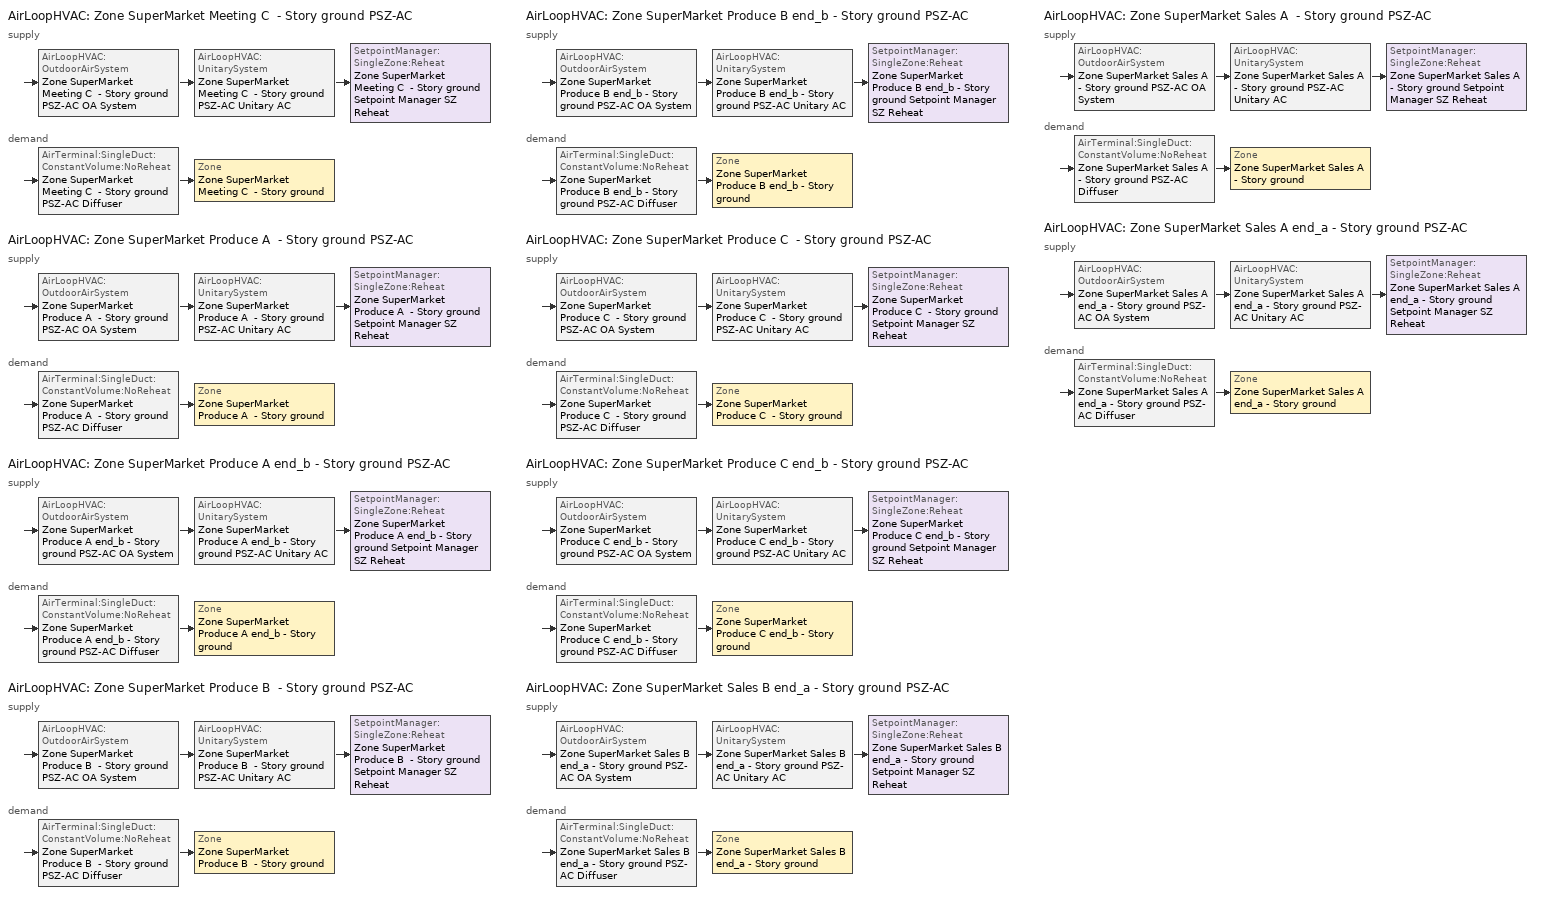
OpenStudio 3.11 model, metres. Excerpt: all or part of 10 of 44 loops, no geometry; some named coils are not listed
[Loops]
AirLoopHVAC 'Zone SuperMarket Meeting C  - Story ground PSZ-AC'
 supply: AirLoopHVAC:OutdoorAirSystem 'Zone SuperMarket Meeting C  - Story ground PSZ-AC OA System' > AirLoopHVAC:UnitarySystem 'Zone SuperMarket Meeting C  - Story ground PSZ-AC Unitary AC' > SetpointManager:SingleZone:Reheat 'Zone SuperMarket Meeting C  - Story ground Setpoint Manager SZ Reheat'
 demand: AirTerminal:SingleDuct:ConstantVolume:NoReheat 'Zone SuperMarket Meeting C  - Story ground PSZ-AC Diffuser' > Zone 'Zone SuperMarket Meeting C  - Story ground'
AirLoopHVAC 'Zone SuperMarket Produce A  - Story ground PSZ-AC'
 supply: AirLoopHVAC:OutdoorAirSystem 'Zone SuperMarket Produce A  - Story ground PSZ-AC OA System' > AirLoopHVAC:UnitarySystem 'Zone SuperMarket Produce A  - Story ground PSZ-AC Unitary AC' > SetpointManager:SingleZone:Reheat 'Zone SuperMarket Produce A  - Story ground Setpoint Manager SZ Reheat'
 demand: AirTerminal:SingleDuct:ConstantVolume:NoReheat 'Zone SuperMarket Produce A  - Story ground PSZ-AC Diffuser' > Zone 'Zone SuperMarket Produce A  - Story ground'
AirLoopHVAC 'Zone SuperMarket Produce A end_b - Story ground PSZ-AC'
 supply: AirLoopHVAC:OutdoorAirSystem 'Zone SuperMarket Produce A end_b - Story ground PSZ-AC OA System' > AirLoopHVAC:UnitarySystem 'Zone SuperMarket Produce A end_b - Story ground PSZ-AC Unitary AC' > SetpointManager:SingleZone:Reheat 'Zone SuperMarket Produce A end_b - Story ground Setpoint Manager SZ Reheat'
 demand: AirTerminal:SingleDuct:ConstantVolume:NoReheat 'Zone SuperMarket Produce A end_b - Story ground PSZ-AC Diffuser' > Zone 'Zone SuperMarket Produce A end_b - Story ground'
AirLoopHVAC 'Zone SuperMarket Produce B  - Story ground PSZ-AC'
 supply: AirLoopHVAC:OutdoorAirSystem 'Zone SuperMarket Produce B  - Story ground PSZ-AC OA System' > AirLoopHVAC:UnitarySystem 'Zone SuperMarket Produce B  - Story ground PSZ-AC Unitary AC' > SetpointManager:SingleZone:Reheat 'Zone SuperMarket Produce B  - Story ground Setpoint Manager SZ Reheat'
 demand: AirTerminal:SingleDuct:ConstantVolume:NoReheat 'Zone SuperMarket Produce B  - Story ground PSZ-AC Diffuser' > Zone 'Zone SuperMarket Produce B  - Story ground'
AirLoopHVAC 'Zone SuperMarket Produce B end_b - Story ground PSZ-AC'
 supply: AirLoopHVAC:OutdoorAirSystem 'Zone SuperMarket Produce B end_b - Story ground PSZ-AC OA System' > AirLoopHVAC:UnitarySystem 'Zone SuperMarket Produce B end_b - Story ground PSZ-AC Unitary AC' > SetpointManager:SingleZone:Reheat 'Zone SuperMarket Produce B end_b - Story ground Setpoint Manager SZ Reheat'
 demand: AirTerminal:SingleDuct:ConstantVolume:NoReheat 'Zone SuperMarket Produce B end_b - Story ground PSZ-AC Diffuser' > Zone 'Zone SuperMarket Produce B end_b - Story ground'
AirLoopHVAC 'Zone SuperMarket Produce C  - Story ground PSZ-AC'
 supply: AirLoopHVAC:OutdoorAirSystem 'Zone SuperMarket Produce C  - Story ground PSZ-AC OA System' > AirLoopHVAC:UnitarySystem 'Zone SuperMarket Produce C  - Story ground PSZ-AC Unitary AC' > SetpointManager:SingleZone:Reheat 'Zone SuperMarket Produce C  - Story ground Setpoint Manager SZ Reheat'
 demand: AirTerminal:SingleDuct:ConstantVolume:NoReheat 'Zone SuperMarket Produce C  - Story ground PSZ-AC Diffuser' > Zone 'Zone SuperMarket Produce C  - Story ground'
AirLoopHVAC 'Zone SuperMarket Produce C end_b - Story ground PSZ-AC'
 supply: AirLoopHVAC:OutdoorAirSystem 'Zone SuperMarket Produce C end_b - Story ground PSZ-AC OA System' > AirLoopHVAC:UnitarySystem 'Zone SuperMarket Produce C end_b - Story ground PSZ-AC Unitary AC' > SetpointManager:SingleZone:Reheat 'Zone SuperMarket Produce C end_b - Story ground Setpoint Manager SZ Reheat'
 demand: AirTerminal:SingleDuct:ConstantVolume:NoReheat 'Zone SuperMarket Produce C end_b - Story ground PSZ-AC Diffuser' > Zone 'Zone SuperMarket Produce C end_b - Story ground'
AirLoopHVAC 'Zone SuperMarket Sales B end_a - Story ground PSZ-AC'
 supply: AirLoopHVAC:OutdoorAirSystem 'Zone SuperMarket Sales B end_a - Story ground PSZ-AC OA System' > AirLoopHVAC:UnitarySystem 'Zone SuperMarket Sales B end_a - Story ground PSZ-AC Unitary AC' > SetpointManager:SingleZone:Reheat 'Zone SuperMarket Sales B end_a - Story ground Setpoint Manager SZ Reheat'
 demand: AirTerminal:SingleDuct:ConstantVolume:NoReheat 'Zone SuperMarket Sales B end_a - Story ground PSZ-AC Diffuser' > Zone 'Zone SuperMarket Sales B end_a - Story ground'
AirLoopHVAC 'Zone SuperMarket Sales A  - Story ground PSZ-AC'
 supply: AirLoopHVAC:OutdoorAirSystem 'Zone SuperMarket Sales A  - Story ground PSZ-AC OA System' > AirLoopHVAC:UnitarySystem 'Zone SuperMarket Sales A  - Story ground PSZ-AC Unitary AC' > SetpointManager:SingleZone:Reheat 'Zone SuperMarket Sales A  - Story ground Setpoint Manager SZ Reheat'
 demand: AirTerminal:SingleDuct:ConstantVolume:NoReheat 'Zone SuperMarket Sales A  - Story ground PSZ-AC Diffuser' > Zone 'Zone SuperMarket Sales A  - Story ground'
AirLoopHVAC 'Zone SuperMarket Sales A end_a - Story ground PSZ-AC'
 supply: AirLoopHVAC:OutdoorAirSystem 'Zone SuperMarket Sales A end_a - Story ground PSZ-AC OA System' > AirLoopHVAC:UnitarySystem 'Zone SuperMarket Sales A end_a - Story ground PSZ-AC Unitary AC' > SetpointManager:SingleZone:Reheat 'Zone SuperMarket Sales A end_a - Story ground Setpoint Manager SZ Reheat'
 demand: AirTerminal:SingleDuct:ConstantVolume:NoReheat 'Zone SuperMarket Sales A end_a - Story ground PSZ-AC Diffuser' > Zone 'Zone SuperMarket Sales A end_a - Story ground'
[Sizing:Zone] Zone Cooling Design Supply Air Temperature Input Method=SupplyAirTemperature; Zone Cooling Design Supply Air Temperature {C}=12.7778; Zone Cooling Design Supply Air Temperature Difference {deltaC}=11.11; Zone Heating Design Supply Air Temperature Input Method=SupplyAirTemperature; Zone Heating Design Supply Air Temperature {C}=50; Zone Heating Design Supply Air Temperature Difference {deltaC}=11.11; Zone Cooling Design Supply Air Humidity Ratio {kg-H2O/kg-air}=0.0085; Zone Heating Design Supply Air Humidity Ratio {kg-H2O/kg-air}=0.008; Cooling Design Air Flow Method=DesignDay; Heating Design Air Flow Method=DesignDay; Heating Maximum Air Flow Fraction=1; Account for Dedicated Outdoor Air System=No; Dedicated Outdoor Air System Control Strategy=NeutralSupplyAir; Dedicated Outdoor Air Low Setpoint Temperature for Design {C}=autosize; Dedicated Outdoor Air High Setpoint Temperature for Design {C}=autosize; Zone Load Sizing Method=Sensible Load Only No Latent Load; Zone Latent Cooling Design Supply Air Humidity Ratio Input Method=HumidityRatioDifference; Zone Cooling Design Supply Air Humidity Ratio Difference {kgWater/kgDryAir}=0.005; Zone Latent Heating Design Supply Air Humidity Ratio Input Method=HumidityRatioDifference; Zone Humidification Design Supply Air Humidity Ratio Difference {kgWater/kgDryAir}=0.005; Sizing Option=Coincident; Heating Coil Sizing Method=None; Maximum Heating Capacity To Cooling Load Sizing Ratio {W/W}=1
Zone SuperMarket Sales A end_a - Story ground; Zone SuperMarket Sales B end_a - Story ground; Zone SuperMarket Sales A  - Story ground; Zone SuperMarket Meeting C  - Story ground; Zone SuperMarket Produce A  - Story ground; Zone SuperMarket Produce B  - Story ground; Zone SuperMarket Produce C  - Story ground; Zone SuperMarket Produce A end_b - Story ground; Zone SuperMarket Produce B end_b - Story ground; Zone SuperMarket Produce C end_b - Story ground
[Zone equipment]
Zone SuperMarket Sales A end_a - Story ground: Zone SuperMarket Sales A end_a - Story ground PSZ-AC Diffuser
Zone SuperMarket Sales B end_a - Story ground: Zone SuperMarket Sales B end_a - Story ground PSZ-AC Diffuser
Zone SuperMarket Sales A  - Story ground: Zone SuperMarket Sales A  - Story ground PSZ-AC Diffuser
Zone SuperMarket Meeting C  - Story ground: Zone SuperMarket Meeting C  - Story ground PSZ-AC Diffuser
Zone SuperMarket Produce A  - Story ground: Zone SuperMarket Produce A  - Story ground PSZ-AC Diffuser
Zone SuperMarket Produce B  - Story ground: Zone SuperMarket Produce B  - Story ground PSZ-AC Diffuser
Zone SuperMarket Produce C  - Story ground: Zone SuperMarket Produce C  - Story ground PSZ-AC Diffuser
Zone SuperMarket Produce A end_b - Story ground: Zone SuperMarket Produce A end_b - Story ground PSZ-AC Diffuser
Zone SuperMarket Produce B end_b - Story ground: Zone SuperMarket Produce B end_b - Story ground PSZ-AC Diffuser
Zone SuperMarket Produce C end_b - Story ground: Zone SuperMarket Produce C end_b - Story ground PSZ-AC Diffuser
[AirLoopHVAC] Design Supply Air Flow Rate {m3/s}=autosize; Design Return Air Flow Fraction of Supply Air Flow=1
Name | Availability Schedule
Zone SuperMarket Meeting C  - Story ground PSZ-AC | Zone SuperMarket Meeting C  - Story ground PSZ-AC Occ Sch
Zone SuperMarket Produce A  - Story ground PSZ-AC | Zone SuperMarket Produce A  - Story ground PSZ-AC Occ Sch
Zone SuperMarket Produce A end_b - Story ground PSZ-AC | Zone SuperMarket Produce A end_b - Story ground PSZ-AC Occ Sch
Zone SuperMarket Produce B  - Story ground PSZ-AC | Zone SuperMarket Produce B  - Story ground PSZ-AC Occ Sch
Zone SuperMarket Produce B end_b - Story ground PSZ-AC | Zone SuperMarket Produce B end_b - Story ground PSZ-AC Occ Sch
Zone SuperMarket Produce C  - Story ground PSZ-AC | Zone SuperMarket Produce C  - Story ground PSZ-AC Occ Sch
Zone SuperMarket Produce C end_b - Story ground PSZ-AC | Zone SuperMarket Produce C end_b - Story ground PSZ-AC Occ Sch
Zone SuperMarket Sales B end_a - Story ground PSZ-AC | Zone SuperMarket Sales B end_a - Story ground PSZ-AC Occ Sch
Zone SuperMarket Sales A  - Story ground PSZ-AC | Zone SuperMarket Sales A  - Story ground PSZ-AC Occ Sch
Zone SuperMarket Sales A end_a - Story ground PSZ-AC | Zone SuperMarket Sales A end_a - Story ground PSZ-AC Occ Sch
[Sizing:System] Type of Load to Size On=Sensible; Design Outdoor Air Flow Rate {m3/s}=Autosize; Central Heating Maximum System Air Flow Ratio=1; Preheat Design Temperature {C}=7.22222; Preheat Design Humidity Ratio {kg-H2O/kg-Air}=0.008; Precool Design Temperature {C}=12.7778; Precool Design Humidity Ratio {kg-H2O/kg-Air}=0.008; Central Cooling Design Supply Air Temperature {C}=12.7778; Central Heating Design Supply Air Temperature {C}=50; Sizing Option=Coincident; 100% Outdoor Air in Cooling=No; 100% Outdoor Air in Heating=No; Central Cooling Design Supply Air Humidity Ratio {kg-H2O/kg-Air}=0.0085; Central Heating Design Supply Air Humidity Ratio {kg-H2O/kg-Air}=0.008; Cooling Design Air Flow Method=DesignDay; Heating Design Air Flow Method=DesignDay; System Outdoor Air Method=ZoneSum; Zone Maximum Outdoor Air Fraction=1; Cooling Supply Air Flow Rate Per Floor Area {m3/s-m2}=0.00996765; Cooling Fraction of Autosized Cooling Supply Air Flow Rate=1; Cooling Supply Air Flow Rate Per Unit Cooling Capacity {m3/s-W}=3.94755e-05; Heating Supply Air Flow Rate Per Floor Area {m3/s-m2}=0.00996765; Heating Fraction of Autosized Heating Supply Air Flow Rate=1; Heating Fraction of Autosized Cooling Supply Air Flow Rate=1; Heating Supply Air Flow Rate Per Unit Heating Capacity {m3/s-W}=3.15882e-05; Cooling Design Capacity Method=CoolingDesignCapacity; Cooling Design Capacity {W}=autosize; Cooling Design Capacity Per Floor Area {W/m2}=234.7; Fraction of Autosized Cooling Design Capacity=1; Heating Design Capacity Method=HeatingDesignCapacity; Heating Design Capacity {W}=autosize; Heating Design Capacity Per Floor Area {W/m2}=157; Fraction of Autosized Heating Design Capacity=1; Central Cooling Capacity Control Method=OnOff; Occupant Diversity=autosize; Heating Coil Sizing Method=None; Maximum Heating Capacity To Cooling Capacity Sizing Ratio {W/W}=1
Zone SuperMarket Meeting C  - Story ground PSZ-AC; Zone SuperMarket Produce A  - Story ground PSZ-AC; Zone SuperMarket Produce A end_b - Story ground PSZ-AC; Zone SuperMarket Produce B  - Story ground PSZ-AC; Zone SuperMarket Produce B end_b - Story ground PSZ-AC; Zone SuperMarket Produce C  - Story ground PSZ-AC; Zone SuperMarket Produce C end_b - Story ground PSZ-AC; Zone SuperMarket Sales B end_a - Story ground PSZ-AC; Zone SuperMarket Sales A  - Story ground PSZ-AC; Zone SuperMarket Sales A end_a - Story ground PSZ-AC
[SetpointManager:SingleZone:Reheat] Minimum Supply Air Temperature {C}=12.7778; Maximum Supply Air Temperature {C}=50
Name | Control Zone | Setpoint Node or NodeList
Zone SuperMarket Meeting C  - Story ground Setpoint Manager SZ Reheat | Zone SuperMarket Meeting C  - Story ground | Zone SuperMarket Meeting C  - Story ground PSZ-AC Supply Outlet Node
Zone SuperMarket Produce A  - Story ground Setpoint Manager SZ Reheat | Zone SuperMarket Produce A  - Story ground | Zone SuperMarket Produce A  - Story ground PSZ-AC Supply Outlet Node
Zone SuperMarket Produce A end_b - Story ground Setpoint Manager SZ Reheat | Zone SuperMarket Produce A end_b - Story ground | Zone SuperMarket Produce A end_b - Story ground PSZ-AC Supply Outlet Node
Zone SuperMarket Produce B  - Story ground Setpoint Manager SZ Reheat | Zone SuperMarket Produce B  - Story ground | Zone SuperMarket Produce B  - Story ground PSZ-AC Supply Outlet Node
Zone SuperMarket Produce B end_b - Story ground Setpoint Manager SZ Reheat | Zone SuperMarket Produce B end_b - Story ground | Zone SuperMarket Produce B end_b - Story ground PSZ-AC Supply Outlet Node
Zone SuperMarket Produce C  - Story ground Setpoint Manager SZ Reheat | Zone SuperMarket Produce C  - Story ground | Zone SuperMarket Produce C  - Story ground PSZ-AC Supply Outlet Node
Zone SuperMarket Produce C end_b - Story ground Setpoint Manager SZ Reheat | Zone SuperMarket Produce C end_b - Story ground | Zone SuperMarket Produce C end_b - Story ground PSZ-AC Supply Outlet Node
Zone SuperMarket Sales B end_a - Story ground Setpoint Manager SZ Reheat | Zone SuperMarket Sales B end_a - Story ground | Zone SuperMarket Sales B end_a - Story ground PSZ-AC Supply Outlet Node
Zone SuperMarket Sales A  - Story ground Setpoint Manager SZ Reheat | Zone SuperMarket Sales A  - Story ground | Zone SuperMarket Sales A  - Story ground PSZ-AC Supply Outlet Node
Zone SuperMarket Sales A end_a - Story ground Setpoint Manager SZ Reheat | Zone SuperMarket Sales A end_a - Story ground | Zone SuperMarket Sales A end_a - Story ground PSZ-AC Supply Outlet Node
[Coil:Heating:Electric] Availability Schedule=Always On Discrete; Efficiency=1
Zone SuperMarket Meeting C  - Story ground PSZ-AC Electric Backup Htg Coil; Zone SuperMarket Produce A  - Story ground PSZ-AC Electric Backup Htg Coil; Zone SuperMarket Produce A end_b - Story ground PSZ-AC Electric Backup Htg Coil; Zone SuperMarket Produce B  - Story ground PSZ-AC Electric Backup Htg Coil; Zone SuperMarket Produce B end_b - Story ground PSZ-AC Electric Backup Htg Coil; Zone SuperMarket Produce C  - Story ground PSZ-AC Electric Backup Htg Coil; Zone SuperMarket Produce C end_b - Story ground PSZ-AC Electric Backup Htg Coil; Zone SuperMarket Sales B end_a - Story ground PSZ-AC Electric Backup Htg Coil; Zone SuperMarket Sales A  - Story ground PSZ-AC Electric Backup Htg Coil; Zone SuperMarket Sales A end_a - Story ground PSZ-AC Electric Backup Htg Coil
[Coil:Cooling:DX:SingleSpeed] Availability Schedule=Always On Discrete; Rated Total Cooling Capacity {W}=autosize; Rated Sensible Heat Ratio=autosize; Rated Air Flow Rate {m3/s}=autosize; Rated Evaporator Fan Power Per Volume Flow Rate 2017 {W/(m3/s)}=773.3; Rated Evaporator Fan Power Per Volume Flow Rate 2023 {W/(m3/s)}=934.4; Total Cooling Capacity Function of Temperature Curve=CoilClgDXQRatio_fTwbToadbSI; Total Cooling Capacity Function of Flow Fraction Curve=CoilClgDXSnglQRatio_fCFMRatio; Energy Input Ratio Function of Temperature Curve=CoilClgDXEIRRatio_fTwbToadbSI; Energy Input Ratio Function of Flow Fraction Curve=CoilClgDXSnglEIRRatio_fCFMRatio; Part Load Fraction Correlation Curve=CoilClgDXEIRRatio_fQFrac; Minimum Outdoor Dry-Bulb Temperature for Compressor Operation {C}=-25; Nominal Time for Condensate Removal to Begin {s}=0; Ratio of Initial Moisture Evaporation Rate and Steady State Latent Capacity=0; Maximum Cycling Rate {cycles/hr}=0; Latent Capacity Time Constant {s}=0; Condenser Type=AirCooled; Evaporative Condenser Effectiveness=0.9; Evaporative Condenser Air Flow Rate {m3/s}=autosize; Evaporative Condenser Pump Rated Power Consumption {W}=autosize; Crankcase Heater Capacity {W}=0; Maximum Outdoor Dry-Bulb Temperature for Crankcase Heater Operation {C}=10; Basin Heater Capacity {W/K}=0; Basin Heater Setpoint Temperature {C}=2
Name | Rated COP {W/W}
Zone SuperMarket Meeting C  - Story ground PSZ-AC 1spd DX AC Clg Coil 3kBtu/hr 13.4SEER; Zone SuperMarket Produce A  - Story ground PSZ-AC 1spd DX AC Clg Coil 13kBtu/hr 13.4SEER; Zone SuperMarket Produce A end_b - Story ground PSZ-AC 1spd DX AC Clg Coil 9kBtu/hr 13.4SEER; Zone SuperMarket Produce B end_b - Story ground PSZ-AC 1spd DX AC Clg Coil 64kBtu/hr 13.4SEER; Zone SuperMarket Produce C  - Story ground PSZ-AC 1spd DX AC Clg Coil 11kBtu/hr 13.4SEER; Zone SuperMarket Produce C end_b - Story ground PSZ-AC 1spd DX AC Clg Coil 8kBtu/hr 13.4SEER; Zone SuperMarket Sales A end_a - Story ground PSZ-AC 1spd DX AC Clg Coil 11kBtu/hr 13.4SEER | 3.721984
Zone SuperMarket Produce B  - Story ground PSZ-AC 1spd DX AC Clg Coil 76kBtu/hr 14.6IEER; Zone SuperMarket Sales B end_a - Story ground PSZ-AC 1spd DX AC Clg Coil 80kBtu/hr 14.6IEER; Zone SuperMarket Sales A  - Story ground PSZ-AC 1spd DX AC Clg Coil 66kBtu/hr 14.6IEER | 3.62155
[Fan:OnOff] Availability Schedule=Always On Discrete; Pressure Rise {Pa}=622.722; Maximum Flow Rate {m3/s}=autosize; Motor In Airstream Fraction=1
Name | Fan Total Efficiency | Motor Efficiency | Fan Power Ratio Function of Speed Ratio Curve | Fan Efficiency Ratio Function of Speed Ratio Curve
Zone SuperMarket Meeting C  - Story ground PSZ-AC Fan | 0.55575 | 0.855 | Fan On Off Power Curve 20 | Fan On Off Efficiency Curve 20
Zone SuperMarket Produce A  - Story ground PSZ-AC Fan | 0.55575 | 0.855 | Fan On Off Power Curve 21 | Fan On Off Efficiency Curve 21
Zone SuperMarket Produce A end_b - Story ground PSZ-AC Fan | 0.55575 | 0.855 | Fan On Off Power Curve 22 | Fan On Off Efficiency Curve 22
Zone SuperMarket Produce B  - Story ground PSZ-AC Fan | 0.56225 | 0.865 | Fan On Off Power Curve 23 | Fan On Off Efficiency Curve 23
Zone SuperMarket Produce B end_b - Story ground PSZ-AC Fan | 0.56225 | 0.865 | Fan On Off Power Curve 24 | Fan On Off Efficiency Curve 24
Zone SuperMarket Produce C  - Story ground PSZ-AC Fan | 0.55575 | 0.855 | Fan On Off Power Curve 25 | Fan On Off Efficiency Curve 25
Zone SuperMarket Produce C end_b - Story ground PSZ-AC Fan | 0.55575 | 0.855 | Fan On Off Power Curve 26 | Fan On Off Efficiency Curve 26
Zone SuperMarket Sales B end_a - Story ground PSZ-AC Fan | 0.56225 | 0.865 | Fan On Off Power Curve 27 | Fan On Off Efficiency Curve 27
Zone SuperMarket Sales A  - Story ground PSZ-AC Fan | 0.56225 | 0.865 | Fan On Off Power Curve 28 | Fan On Off Efficiency Curve 28
Zone SuperMarket Sales A end_a - Story ground PSZ-AC Fan | 0.55575 | 0.855 | Fan On Off Power Curve 29 | Fan On Off Efficiency Curve 29
[AirLoopHVAC:UnitarySystem] Control Type=Load; Dehumidification Control Type=None; Availability Schedule=Always On Discrete; Fan Placement=DrawThrough; DX Heating Coil Sizing Ratio=1; Use DOAS DX Cooling Coil=No; DOAS DX Cooling Coil Leaving Minimum Air Temperature {C}=2; Latent Load Control=SensibleOnlyLoadControl; Supply Air Flow Rate Method During Cooling Operation=SupplyAirFlowRate; Supply Air Flow Rate During Cooling Operation {m3/s}=Autosize; Supply Air Flow Rate Method During Heating Operation=SupplyAirFlowRate; Supply Air Flow Rate During Heating Operation {m3/s}=Autosize; Supply Air Flow Rate Method When No Cooling or Heating is Required=None; No Load Supply Air Flow Rate Control Set To Low Speed=Yes; Maximum Supply Air Temperature {C}=80; Maximum Outdoor Dry-Bulb Temperature for Supplemental Heater Operation {C}=21; Ancilliary On-Cycle Electric Power {W}=0; Ancilliary Off-Cycle Electric Power {W}=0
Name | Controlling Zone or Thermostat Location | Supply Fan | Supply Air Fan Operating Mode Schedule | Heating Coil | Cooling Coil | Supplemental Heating Coil
Zone SuperMarket Meeting C  - Story ground PSZ-AC Unitary AC | Zone SuperMarket Meeting C  - Story ground | Zone SuperMarket Meeting C  - Story ground PSZ-AC Fan | Zone SuperMarket Meeting C  - Story ground PSZ-AC Occ Sch - adjusted | Zone SuperMarket Meeting C  - Story ground PSZ-AC Water Htg Coil | Zone SuperMarket Meeting C  - Story ground PSZ-AC 1spd DX AC Clg Coil 3kBtu/hr 13.4SEER | Zone SuperMarket Meeting C  - Story ground PSZ-AC Electric Backup Htg Coil
Zone SuperMarket Produce A  - Story ground PSZ-AC Unitary AC | Zone SuperMarket Produce A  - Story ground | Zone SuperMarket Produce A  - Story ground PSZ-AC Fan | Zone SuperMarket Produce A  - Story ground PSZ-AC Occ Sch | Zone SuperMarket Produce A  - Story ground PSZ-AC Water Htg Coil | Zone SuperMarket Produce A  - Story ground PSZ-AC 1spd DX AC Clg Coil 13kBtu/hr 13.4SEER | Zone SuperMarket Produce A  - Story ground PSZ-AC Electric Backup Htg Coil
Zone SuperMarket Produce A end_b - Story ground PSZ-AC Unitary AC | Zone SuperMarket Produce A end_b - Story ground | Zone SuperMarket Produce A end_b - Story ground PSZ-AC Fan | Zone SuperMarket Produce A end_b - Story ground PSZ-AC Occ Sch | Zone SuperMarket Produce A end_b - Story ground PSZ-AC Water Htg Coil | Zone SuperMarket Produce A end_b - Story ground PSZ-AC 1spd DX AC Clg Coil 9kBtu/hr 13.4SEER | Zone SuperMarket Produce A end_b - Story ground PSZ-AC Electric Backup Htg Coil
Zone SuperMarket Produce B  - Story ground PSZ-AC Unitary AC | Zone SuperMarket Produce B  - Story ground | Zone SuperMarket Produce B  - Story ground PSZ-AC Fan | Zone SuperMarket Produce B  - Story ground PSZ-AC Occ Sch | Zone SuperMarket Produce B  - Story ground PSZ-AC Water Htg Coil | Zone SuperMarket Produce B  - Story ground PSZ-AC 1spd DX AC Clg Coil 76kBtu/hr 14.6IEER | Zone SuperMarket Produce B  - Story ground PSZ-AC Electric Backup Htg Coil
Zone SuperMarket Produce B end_b - Story ground PSZ-AC Unitary AC | Zone SuperMarket Produce B end_b - Story ground | Zone SuperMarket Produce B end_b - Story ground PSZ-AC Fan | Zone SuperMarket Produce B end_b - Story ground PSZ-AC Occ Sch | Zone SuperMarket Produce B end_b - Story ground PSZ-AC Water Htg Coil | Zone SuperMarket Produce B end_b - Story ground PSZ-AC 1spd DX AC Clg Coil 64kBtu/hr 13.4SEER | Zone SuperMarket Produce B end_b - Story ground PSZ-AC Electric Backup Htg Coil
Zone SuperMarket Produce C  - Story ground PSZ-AC Unitary AC | Zone SuperMarket Produce C  - Story ground | Zone SuperMarket Produce C  - Story ground PSZ-AC Fan | Zone SuperMarket Produce C  - Story ground PSZ-AC Occ Sch | Zone SuperMarket Produce C  - Story ground PSZ-AC Water Htg Coil | Zone SuperMarket Produce C  - Story ground PSZ-AC 1spd DX AC Clg Coil 11kBtu/hr 13.4SEER | Zone SuperMarket Produce C  - Story ground PSZ-AC Electric Backup Htg Coil
Zone SuperMarket Produce C end_b - Story ground PSZ-AC Unitary AC | Zone SuperMarket Produce C end_b - Story ground | Zone SuperMarket Produce C end_b - Story ground PSZ-AC Fan | Zone SuperMarket Produce C end_b - Story ground PSZ-AC Occ Sch | Zone SuperMarket Produce C end_b - Story ground PSZ-AC Water Htg Coil | Zone SuperMarket Produce C end_b - Story ground PSZ-AC 1spd DX AC Clg Coil 8kBtu/hr 13.4SEER | Zone SuperMarket Produce C end_b - Story ground PSZ-AC Electric Backup Htg Coil
Zone SuperMarket Sales B end_a - Story ground PSZ-AC Unitary AC | Zone SuperMarket Sales B end_a - Story ground | Zone SuperMarket Sales B end_a - Story ground PSZ-AC Fan | Zone SuperMarket Sales B end_a - Story ground PSZ-AC Occ Sch | Zone SuperMarket Sales B end_a - Story ground PSZ-AC Water Htg Coil | Zone SuperMarket Sales B end_a - Story ground PSZ-AC 1spd DX AC Clg Coil 80kBtu/hr 14.6IEER | Zone SuperMarket Sales B end_a - Story ground PSZ-AC Electric Backup Htg Coil
Zone SuperMarket Sales A  - Story ground PSZ-AC Unitary AC | Zone SuperMarket Sales A  - Story ground | Zone SuperMarket Sales A  - Story ground PSZ-AC Fan | Zone SuperMarket Sales A  - Story ground PSZ-AC Occ Sch | Zone SuperMarket Sales A  - Story ground PSZ-AC Water Htg Coil | Zone SuperMarket Sales A  - Story ground PSZ-AC 1spd DX AC Clg Coil 66kBtu/hr 14.6IEER | Zone SuperMarket Sales A  - Story ground PSZ-AC Electric Backup Htg Coil
Zone SuperMarket Sales A end_a - Story ground PSZ-AC Unitary AC | Zone SuperMarket Sales A end_a - Story ground | Zone SuperMarket Sales A end_a - Story ground PSZ-AC Fan | Zone SuperMarket Sales A end_a - Story ground PSZ-AC Occ Sch | Zone SuperMarket Sales A end_a - Story ground PSZ-AC Water Htg Coil | Zone SuperMarket Sales A end_a - Story ground PSZ-AC 1spd DX AC Clg Coil 11kBtu/hr 13.4SEER | Zone SuperMarket Sales A end_a - Story ground PSZ-AC Electric Backup Htg Coil
[Controller:OutdoorAir] Minimum Outdoor Air Flow Rate {m3/s}=autosize; Maximum Outdoor Air Flow Rate {m3/s}=Autosize; Economizer Control Action Type=ModulateFlow; Lockout Type=LockoutWithHeating; Minimum Limit Type=FixedMinimum; High Humidity Control=No; High Humidity Outdoor Air Flow Ratio=1; Control High Indoor Humidity Based on Outdoor Humidity Ratio=Yes; Heat Recovery Bypass Control Type=BypassWhenWithinEconomizerLimits; Economizer Operation Staging=InterlockedWithMechanicalCooling
Name | Economizer Control Type | Economizer Maximum Limit Dry-Bulb Temperature {C} | Economizer Maximum Limit Enthalpy {J/kg} | Minimum Outdoor Air Schedule | Maximum Fraction of Outdoor Air Schedule | Controller Mechanical Ventilation
Zone SuperMarket Meeting C  - Story ground PSZ-AC OA System Controller | NoEconomizer | 28 | 64000 | Zone SuperMarket Meeting C  - Story ground PSZ-AC Occ Sch | ems_Zone_SuperMarket_Meeting_C____Story_ground_PSZ_AC_maxOASch | Controller Mechanical Ventilation 21
Zone SuperMarket Produce A  - Story ground PSZ-AC OA System Controller | NoEconomizer | 28 | 64000 | Zone SuperMarket Produce A  - Story ground PSZ-AC Occ Sch | ems_Zone_SuperMarket_Produce_A____Story_ground_PSZ_AC_maxOASch | Controller Mechanical Ventilation 22
Zone SuperMarket Produce A end_b - Story ground PSZ-AC OA System Controller | NoEconomizer | 28 | 64000 | Zone SuperMarket Produce A end_b - Story ground PSZ-AC Occ Sch | ems_Zone_SuperMarket_Produce_A_end_b___Story_ground_PSZ_AC_maxOASch | Controller Mechanical Ventilation 23
Zone SuperMarket Produce B  - Story ground PSZ-AC OA System Controller | DifferentialDryBulb |  |  | Zone SuperMarket Produce B  - Story ground PSZ-AC Occ Sch | ems_Zone_SuperMarket_Produce_B____Story_ground_PSZ_AC_maxOASch | Controller Mechanical Ventilation 24
Zone SuperMarket Produce B end_b - Story ground PSZ-AC OA System Controller | DifferentialDryBulb |  |  | Zone SuperMarket Produce B end_b - Story ground PSZ-AC Occ Sch | ems_Zone_SuperMarket_Produce_B_end_b___Story_ground_PSZ_AC_maxOASch | Controller Mechanical Ventilation 25
Zone SuperMarket Produce C  - Story ground PSZ-AC OA System Controller | NoEconomizer | 28 | 64000 | Zone SuperMarket Produce C  - Story ground PSZ-AC Occ Sch | ems_Zone_SuperMarket_Produce_C____Story_ground_PSZ_AC_maxOASch | Controller Mechanical Ventilation 26
Zone SuperMarket Produce C end_b - Story ground PSZ-AC OA System Controller | NoEconomizer | 28 | 64000 | Zone SuperMarket Produce C end_b - Story ground PSZ-AC Occ Sch | ems_Zone_SuperMarket_Produce_C_end_b___Story_ground_PSZ_AC_maxOASch | Controller Mechanical Ventilation 27
Zone SuperMarket Sales B end_a - Story ground PSZ-AC OA System Controller | DifferentialDryBulb |  |  | Zone SuperMarket Sales B end_a - Story ground PSZ-AC Occ Sch | ems_Zone_SuperMarket_Sales_B_end_a___Story_ground_PSZ_AC_maxOASch | Controller Mechanical Ventilation 28
Zone SuperMarket Sales A  - Story ground PSZ-AC OA System Controller | DifferentialDryBulb |  |  | Zone SuperMarket Sales A  - Story ground PSZ-AC Occ Sch | ems_Zone_SuperMarket_Sales_A____Story_ground_PSZ_AC_maxOASch | Controller Mechanical Ventilation 29
Zone SuperMarket Sales A end_a - Story ground PSZ-AC OA System Controller | NoEconomizer | 28 | 64000 | Zone SuperMarket Sales A end_a - Story ground PSZ-AC Occ Sch | ems_Zone_SuperMarket_Sales_A_end_a___Story_ground_PSZ_AC_maxOASch | Controller Mechanical Ventilation 30
[Controller:MechanicalVentilation] Availability Schedule=Always On Discrete
Controller Mechanical Ventilation 21; Controller Mechanical Ventilation 22; Controller Mechanical Ventilation 23; Controller Mechanical Ventilation 24; Controller Mechanical Ventilation 25; Controller Mechanical Ventilation 26; Controller Mechanical Ventilation 27; Controller Mechanical Ventilation 28; Controller Mechanical Ventilation 29; Controller Mechanical Ventilation 30
[AirLoopHVAC:OutdoorAirSystem]
Name | Controller
Zone SuperMarket Meeting C  - Story ground PSZ-AC OA System | Zone SuperMarket Meeting C  - Story ground PSZ-AC OA System Controller
Zone SuperMarket Produce A  - Story ground PSZ-AC OA System | Zone SuperMarket Produce A  - Story ground PSZ-AC OA System Controller
Zone SuperMarket Produce A end_b - Story ground PSZ-AC OA System | Zone SuperMarket Produce A end_b - Story ground PSZ-AC OA System Controller
Zone SuperMarket Produce B  - Story ground PSZ-AC OA System | Zone SuperMarket Produce B  - Story ground PSZ-AC OA System Controller
Zone SuperMarket Produce B end_b - Story ground PSZ-AC OA System | Zone SuperMarket Produce B end_b - Story ground PSZ-AC OA System Controller
Zone SuperMarket Produce C  - Story ground PSZ-AC OA System | Zone SuperMarket Produce C  - Story ground PSZ-AC OA System Controller
Zone SuperMarket Produce C end_b - Story ground PSZ-AC OA System | Zone SuperMarket Produce C end_b - Story ground PSZ-AC OA System Controller
Zone SuperMarket Sales B end_a - Story ground PSZ-AC OA System | Zone SuperMarket Sales B end_a - Story ground PSZ-AC OA System Controller
Zone SuperMarket Sales A  - Story ground PSZ-AC OA System | Zone SuperMarket Sales A  - Story ground PSZ-AC OA System Controller
Zone SuperMarket Sales A end_a - Story ground PSZ-AC OA System | Zone SuperMarket Sales A end_a - Story ground PSZ-AC OA System Controller
[AirTerminal:SingleDuct:ConstantVolume:NoReheat] Availability Schedule=Always On Discrete; Maximum Air Flow Rate {m3/s}=AutoSize
Zone SuperMarket Meeting C  - Story ground PSZ-AC Diffuser; Zone SuperMarket Produce A  - Story ground PSZ-AC Diffuser; Zone SuperMarket Produce A end_b - Story ground PSZ-AC Diffuser; Zone SuperMarket Produce B  - Story ground PSZ-AC Diffuser; Zone SuperMarket Produce B end_b - Story ground PSZ-AC Diffuser; Zone SuperMarket Produce C  - Story ground PSZ-AC Diffuser; Zone SuperMarket Produce C end_b - Story ground PSZ-AC Diffuser; Zone SuperMarket Sales B end_a - Story ground PSZ-AC Diffuser; Zone SuperMarket Sales A  - Story ground PSZ-AC Diffuser; Zone SuperMarket Sales A end_a - Story ground PSZ-AC Diffuser
[Schedule:Ruleset]
Name | Default Day Schedule | Summer Design Day Schedule | Winter Design Day Schedule
Zone SuperMarket Meeting C  - Story ground PSZ-AC Occ Sch | Zone SuperMarket Meeting C  - Story ground PSZ-AC Occ Sch Default | Zone SuperMarket Meeting C  - Story ground PSZ-AC Occ Sch Summer Design Day | Zone SuperMarket Meeting C  - Story ground PSZ-AC Occ Sch Winter Design Day
ems_Zone_SuperMarket_Meeting_C____Story_ground_PSZ_AC_maxOASch | ems_Zone_SuperMarket_Meeting_C____Story_ground_PSZ_AC_maxOASch_Default
Zone SuperMarket Meeting C  - Story ground PSZ-AC Occ Sch - adjusted | Zone SuperMarket Meeting C  - Story ground PSZ-AC Occ Sch Default 1 | Zone SuperMarket Meeting C  - Story ground PSZ-AC Occ Sch Summer Design Day 1 | Zone SuperMarket Meeting C  - Story ground PSZ-AC Occ Sch Winter Design Day 1
Zone SuperMarket Produce A  - Story ground PSZ-AC Occ Sch | Zone SuperMarket Produce A  - Story ground PSZ-AC Occ Sch Default | Zone SuperMarket Produce A  - Story ground PSZ-AC Occ Sch Summer Design Day | Zone SuperMarket Produce A  - Story ground PSZ-AC Occ Sch Winter Design Day
ems_Zone_SuperMarket_Produce_A____Story_ground_PSZ_AC_maxOASch | ems_Zone_SuperMarket_Produce_A____Story_ground_PSZ_AC_maxOASch_Default
Zone SuperMarket Produce A end_b - Story ground PSZ-AC Occ Sch | Zone SuperMarket Produce A end_b - Story ground PSZ-AC Occ Sch Default | Zone SuperMarket Produce A end_b - Story ground PSZ-AC Occ Sch Summer Design Day | Zone SuperMarket Produce A end_b - Story ground PSZ-AC Occ Sch Winter Design Day
ems_Zone_SuperMarket_Produce_A_end_b___Story_ground_PSZ_AC_maxOASch | ems_Zone_SuperMarket_Produce_A_end_b___Story_ground_PSZ_AC_maxOASch_Default
Zone SuperMarket Produce B  - Story ground PSZ-AC Occ Sch | Zone SuperMarket Produce B  - Story ground PSZ-AC Occ Sch Default | Zone SuperMarket Produce B  - Story ground PSZ-AC Occ Sch Summer Design Day | Zone SuperMarket Produce B  - Story ground PSZ-AC Occ Sch Winter Design Day
ems_Zone_SuperMarket_Produce_B____Story_ground_PSZ_AC_maxOASch | ems_Zone_SuperMarket_Produce_B____Story_ground_PSZ_AC_maxOASch_Default
Zone SuperMarket Produce B end_b - Story ground PSZ-AC Occ Sch | Zone SuperMarket Produce B end_b - Story ground PSZ-AC Occ Sch Default | Zone SuperMarket Produce B end_b - Story ground PSZ-AC Occ Sch Summer Design Day | Zone SuperMarket Produce B end_b - Story ground PSZ-AC Occ Sch Winter Design Day
ems_Zone_SuperMarket_Produce_B_end_b___Story_ground_PSZ_AC_maxOASch | ems_Zone_SuperMarket_Produce_B_end_b___Story_ground_PSZ_AC_maxOASch_Default
Zone SuperMarket Produce C  - Story ground PSZ-AC Occ Sch | Zone SuperMarket Produce C  - Story ground PSZ-AC Occ Sch Default | Zone SuperMarket Produce C  - Story ground PSZ-AC Occ Sch Summer Design Day | Zone SuperMarket Produce C  - Story ground PSZ-AC Occ Sch Winter Design Day
ems_Zone_SuperMarket_Produce_C____Story_ground_PSZ_AC_maxOASch | ems_Zone_SuperMarket_Produce_C____Story_ground_PSZ_AC_maxOASch_Default
Zone SuperMarket Produce C end_b - Story ground PSZ-AC Occ Sch | Zone SuperMarket Produce C end_b - Story ground PSZ-AC Occ Sch Default | Zone SuperMarket Produce C end_b - Story ground PSZ-AC Occ Sch Summer Design Day | Zone SuperMarket Produce C end_b - Story ground PSZ-AC Occ Sch Winter Design Day
ems_Zone_SuperMarket_Produce_C_end_b___Story_ground_PSZ_AC_maxOASch | ems_Zone_SuperMarket_Produce_C_end_b___Story_ground_PSZ_AC_maxOASch_Default
Zone SuperMarket Sales A  - Story ground PSZ-AC Occ Sch | Zone SuperMarket Sales A  - Story ground PSZ-AC Occ Sch Default | Zone SuperMarket Sales A  - Story ground PSZ-AC Occ Sch Summer Design Day | Zone SuperMarket Sales A  - Story ground PSZ-AC Occ Sch Winter Design Day
ems_Zone_SuperMarket_Sales_A____Story_ground_PSZ_AC_maxOASch | ems_Zone_SuperMarket_Sales_A____Story_ground_PSZ_AC_maxOASch_Default
Zone SuperMarket Sales A end_a - Story ground PSZ-AC Occ Sch | Zone SuperMarket Sales A end_a - Story ground PSZ-AC Occ Sch Default | Zone SuperMarket Sales A end_a - Story ground PSZ-AC Occ Sch Summer Design Day | Zone SuperMarket Sales A end_a - Story ground PSZ-AC Occ Sch Winter Design Day
ems_Zone_SuperMarket_Sales_A_end_a___Story_ground_PSZ_AC_maxOASch | ems_Zone_SuperMarket_Sales_A_end_a___Story_ground_PSZ_AC_maxOASch_Default
Zone SuperMarket Sales B end_a - Story ground PSZ-AC Occ Sch | Zone SuperMarket Sales B end_a - Story ground PSZ-AC Occ Sch Default | Zone SuperMarket Sales B end_a - Story ground PSZ-AC Occ Sch Summer Design Day | Zone SuperMarket Sales B end_a - Story ground PSZ-AC Occ Sch Winter Design Day
ems_Zone_SuperMarket_Sales_B_end_a___Story_ground_PSZ_AC_maxOASch | ems_Zone_SuperMarket_Sales_B_end_a___Story_ground_PSZ_AC_maxOASch_Default
[Schedule:Day]
Zone SuperMarket Meeting C  - Story ground PSZ-AC Occ Sch Default; Zone SuperMarket Produce A  - Story ground PSZ-AC Occ Sch Default; Zone SuperMarket Produce B  - Story ground PSZ-AC Occ Sch Default; Zone SuperMarket Produce C  - Story ground PSZ-AC Occ Sch Default: 7, 0, 0, 22, 0, 1, 24, 0, 0
Zone SuperMarket Meeting C  - Story ground PSZ-AC Occ Sch Winter Design Day; Zone SuperMarket Meeting C  - Story ground PSZ-AC Occ Sch Summer Design Day; Zone SuperMarket Meeting C  - Story ground PSZ-AC Occ Sch Summer Design Day 1; Zone SuperMarket Meeting C  - Story ground PSZ-AC Occ Sch Winter Design Day 1; Zone SuperMarket Produce A  - Story ground PSZ-AC Occ Sch Winter Design Day; Zone SuperMarket Produce A  - Story ground PSZ-AC Occ Sch Summer Design Day; Zone SuperMarket Produce A end_b - Story ground PSZ-AC Occ Sch Winter Design Day; Zone SuperMarket Produce A end_b - Story ground PSZ-AC Occ Sch Summer Design Day; Zone SuperMarket Produce B  - Story ground PSZ-AC Occ Sch Winter Design Day; Zone SuperMarket Produce B  - Story ground PSZ-AC Occ Sch Summer Design Day; Zone SuperMarket Produce B end_b - Story ground PSZ-AC Occ Sch Winter Design Day; Zone SuperMarket Produce B end_b - Story ground PSZ-AC Occ Sch Summer Design Day; Zone SuperMarket Produce C  - Story ground PSZ-AC Occ Sch Winter Design Day; Zone SuperMarket Produce C  - Story ground PSZ-AC Occ Sch Summer Design Day; Zone SuperMarket Produce C end_b - Story ground PSZ-AC Occ Sch Winter Design Day; Zone SuperMarket Produce C end_b - Story ground PSZ-AC Occ Sch Summer Design Day; Zone SuperMarket Sales A  - Story ground PSZ-AC Occ Sch Winter Design Day; Zone SuperMarket Sales A  - Story ground PSZ-AC Occ Sch Summer Design Day; Zone SuperMarket Sales A end_a - Story ground PSZ-AC Occ Sch Winter Design Day; Zone SuperMarket Sales A end_a - Story ground PSZ-AC Occ Sch Summer Design Day; Zone SuperMarket Sales B end_a - Story ground PSZ-AC Occ Sch Winter Design Day; Zone SuperMarket Sales B end_a - Story ground PSZ-AC Occ Sch Summer Design Day: 24, 0, 1
Schedule Day 65; Schedule Day 81; Schedule Day 83; Schedule Day 85; Schedule Day 87; Schedule Day 89; Schedule Day 91; Schedule Day 99; Schedule Day 101; Schedule Day 105: 7, 0, 0, 21, 0, 1, 24, 0, 0
Schedule Day 66; Schedule Day 82; Schedule Day 86; Schedule Day 90: 7, 0, 0, 20, 0, 1, 24, 0, 0
ems_Zone_SuperMarket_Meeting_C____Story_ground_PSZ_AC_maxOASch_Default; ems_Zone_SuperMarket_Produce_A____Story_ground_PSZ_AC_maxOASch_Default; ems_Zone_SuperMarket_Produce_A_end_b___Story_ground_PSZ_AC_maxOASch_Default; ems_Zone_SuperMarket_Produce_B____Story_ground_PSZ_AC_maxOASch_Default; ems_Zone_SuperMarket_Produce_B_end_b___Story_ground_PSZ_AC_maxOASch_Default; ems_Zone_SuperMarket_Produce_C____Story_ground_PSZ_AC_maxOASch_Default; ems_Zone_SuperMarket_Produce_C_end_b___Story_ground_PSZ_AC_maxOASch_Default; ems_Zone_SuperMarket_Sales_A____Story_ground_PSZ_AC_maxOASch_Default; ems_Zone_SuperMarket_Sales_A_end_a___Story_ground_PSZ_AC_maxOASch_Default; ems_Zone_SuperMarket_Sales_B_end_a___Story_ground_PSZ_AC_maxOASch_Default: 24, 0, 0.75
Zone SuperMarket Meeting C  - Story ground PSZ-AC Occ Sch Default 1: 7, 0, 0, 12, 0, 1, 13, 0, 0, 22, 0, 1, 24, 0, 0
Schedule Day 67: 7, 0, 0, 12, 0, 1, 13, 0, 0, 20, 0, 1, 24, 0, 0
Schedule Day 68: 7, 0, 0, 12, 0, 1, 13, 0, 0, 21, 0, 1, 24, 0, 0
Zone SuperMarket Produce A end_b - Story ground PSZ-AC Occ Sch Default; Zone SuperMarket Produce B end_b - Story ground PSZ-AC Occ Sch Default; Zone SuperMarket Produce C end_b - Story ground PSZ-AC Occ Sch Default; Zone SuperMarket Sales A  - Story ground PSZ-AC Occ Sch Default; Zone SuperMarket Sales A end_a - Story ground PSZ-AC Occ Sch Default; Zone SuperMarket Sales B end_a - Story ground PSZ-AC Occ Sch Default: 8, 0, 0, 22, 0, 1, 24, 0, 0
Schedule Day 84; Schedule Day 88; Schedule Day 92; Schedule Day 100; Schedule Day 102; Schedule Day 106: 8, 0, 0, 19, 0, 1, 24, 0, 0
[Schedule:Rule] Date Specification Type=DateRange; Start Month=1; End Month=12
Name | Schedule Ruleset | Rule Order | Day Schedule | Apply Saturday | Start Day | End Day | Apply Sunday
Schedule Rule 52 | Zone SuperMarket Meeting C  - Story ground PSZ-AC Occ Sch | 1 | Schedule Day 65 | Yes | 7 | 30
Schedule Rule 53 | Zone SuperMarket Meeting C  - Story ground PSZ-AC Occ Sch | 0 | Schedule Day 66 |  | 1 | 31 | Yes
Schedule Rule 54 | Zone SuperMarket Meeting C  - Story ground PSZ-AC Occ Sch - adjusted | 0 | Schedule Day 67 |  | 1 | 31 | Yes
Schedule Rule 55 | Zone SuperMarket Meeting C  - Story ground PSZ-AC Occ Sch - adjusted | 1 | Schedule Day 68 | Yes | 7 | 30
Schedule Rule 68 | Zone SuperMarket Produce A  - Story ground PSZ-AC Occ Sch | 1 | Schedule Day 81 | Yes | 7 | 30
Schedule Rule 69 | Zone SuperMarket Produce A  - Story ground PSZ-AC Occ Sch | 0 | Schedule Day 82 |  | 1 | 31 | Yes
Schedule Rule 70 | Zone SuperMarket Produce A end_b - Story ground PSZ-AC Occ Sch | 1 | Schedule Day 83 | Yes | 7 | 30
Schedule Rule 71 | Zone SuperMarket Produce A end_b - Story ground PSZ-AC Occ Sch | 0 | Schedule Day 84 |  | 1 | 31 | Yes
Schedule Rule 72 | Zone SuperMarket Produce B  - Story ground PSZ-AC Occ Sch | 1 | Schedule Day 85 | Yes | 7 | 30
Schedule Rule 73 | Zone SuperMarket Produce B  - Story ground PSZ-AC Occ Sch | 0 | Schedule Day 86 |  | 1 | 31 | Yes
Schedule Rule 74 | Zone SuperMarket Produce B end_b - Story ground PSZ-AC Occ Sch | 1 | Schedule Day 87 | Yes | 7 | 30
Schedule Rule 75 | Zone SuperMarket Produce B end_b - Story ground PSZ-AC Occ Sch | 0 | Schedule Day 88 |  | 1 | 31 | Yes
Schedule Rule 76 | Zone SuperMarket Produce C  - Story ground PSZ-AC Occ Sch | 1 | Schedule Day 89 | Yes | 7 | 30
Schedule Rule 77 | Zone SuperMarket Produce C  - Story ground PSZ-AC Occ Sch | 0 | Schedule Day 90 |  | 1 | 31 | Yes
Schedule Rule 78 | Zone SuperMarket Produce C end_b - Story ground PSZ-AC Occ Sch | 1 | Schedule Day 91 | Yes | 7 | 30
Schedule Rule 79 | Zone SuperMarket Produce C end_b - Story ground PSZ-AC Occ Sch | 0 | Schedule Day 92 |  | 1 | 31 | Yes
Schedule Rule 86 | Zone SuperMarket Sales A  - Story ground PSZ-AC Occ Sch | 1 | Schedule Day 99 | Yes | 7 | 30
Schedule Rule 87 | Zone SuperMarket Sales A  - Story ground PSZ-AC Occ Sch | 0 | Schedule Day 100 |  | 1 | 31 | Yes
Schedule Rule 88 | Zone SuperMarket Sales A end_a - Story ground PSZ-AC Occ Sch | 1 | Schedule Day 101 | Yes | 7 | 30
Schedule Rule 89 | Zone SuperMarket Sales A end_a - Story ground PSZ-AC Occ Sch | 0 | Schedule Day 102 |  | 1 | 31 | Yes
Schedule Rule 92 | Zone SuperMarket Sales B end_a - Story ground PSZ-AC Occ Sch | 1 | Schedule Day 105 | Yes | 7 | 30
Schedule Rule 93 | Zone SuperMarket Sales B end_a - Story ground PSZ-AC Occ Sch | 0 | Schedule Day 106 |  | 1 | 31 | Yes
[Schedule:Constant]
Always On Discrete: Value=1
[Curve:Cubic] Maximum Value of x=1
Name | Coefficient1 Constant | Coefficient2 x | Coefficient3 x**2 | Coefficient4 x**3 | Minimum Value of x
Fan On Off Efficiency Curve 20; Fan On Off Efficiency Curve 21; Fan On Off Efficiency Curve 22; Fan On Off Efficiency Curve 23; Fan On Off Efficiency Curve 24; Fan On Off Efficiency Curve 25; Fan On Off Efficiency Curve 26; Fan On Off Efficiency Curve 27; Fan On Off Efficiency Curve 28; Fan On Off Efficiency Curve 29 | 1 | 0 | 0 | 0 | 0
CoilClgDXEIRRatio_fQFrac | 0 | 5.1091 | -8.5515 | 4.4744 | 0.7
[Curve:Exponent] Coefficient1 Constant=1; Coefficient2 Constant=0; Coefficient3 Constant=0; Minimum Value of x=0; Maximum Value of x=1
Fan On Off Power Curve 20; Fan On Off Power Curve 21; Fan On Off Power Curve 22; Fan On Off Power Curve 23; Fan On Off Power Curve 24; Fan On Off Power Curve 25; Fan On Off Power Curve 26; Fan On Off Power Curve 27; Fan On Off Power Curve 28; Fan On Off Power Curve 29
[Curve:Biquadratic] Minimum Value of x=13.89; Maximum Value of x=25; Minimum Value of y=23.89; Maximum Value of y=46.11; Minimum Curve Output=0.77
Name | Coefficient1 Constant | Coefficient2 x | Coefficient3 x**2 | Coefficient4 y | Coefficient5 y**2 | Coefficient6 x*y | Maximum Curve Output
CoilClgDXQRatio_fTwbToadbSI | 0.86779 | 0.014245 | 0.000554 | -0.007569 | 3.2e-05 | -0.000191 | 1.29
CoilClgDXEIRRatio_fTwbToadbSI | 0.116709 | 0.028458 | -0.000411 | 0.021422 | 0.000162 | -0.00068 | 1.33
[Curve:Quadratic]
Name | Coefficient1 Constant | Coefficient2 x | Coefficient3 x**2 | Minimum Value of x | Maximum Value of x
CoilClgDXSnglQRatio_fCFMRatio | 0.8 | 0.2 | 0 | 0.5 | 1.5
CoilClgDXSnglEIRRatio_fCFMRatio | 1.156 | -0.1816 | 0.0256 | 0 | 1
